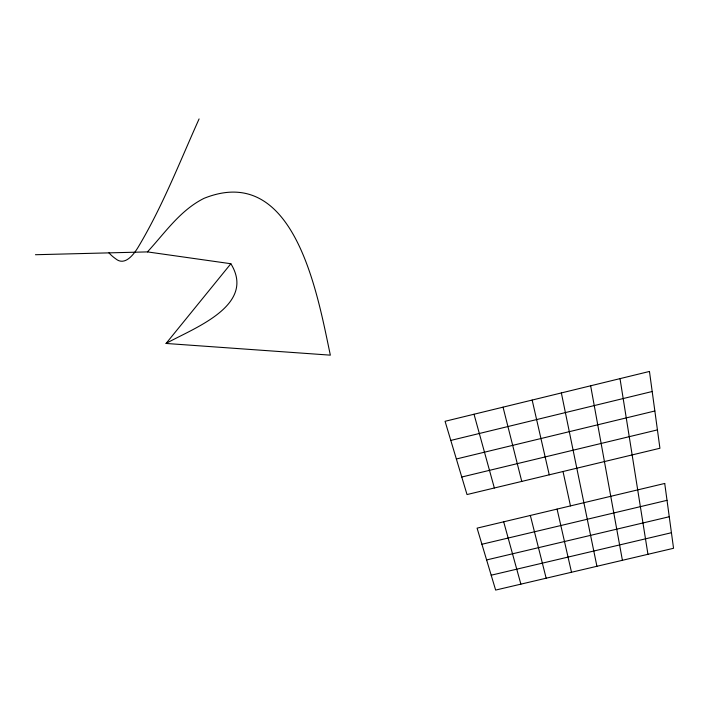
<?xml version="1.0" encoding="UTF-8"?>
<svg xmlns="http://www.w3.org/2000/svg" width="709" height="709" viewBox="0 0 709 709"><rect width="100%" height="100%" fill="white"/><g stroke="black" fill="none" stroke-linecap="round" stroke-linejoin="round"><path stroke-width="1.06" d="M199.087 118.926C179.723 162.015 162.538 206.399 138.246 247.051C133.912 254.239 124.935 266.487 115.691 258.803A43.781 33.757 3.3 0 1 108.947 252.856M166.066 343.457L230.859 263.73C256.64 305.614 193.247 328.276 166.066 343.457L330.35 355.156C317.783 296.167 295.272 161.767 204.103 198.307C180.183 210.192 165.064 232.8 147.437 251.899L35.45 254.726M450.8 440.422L652.191 391.51M456.366 458.989L654.85 410.99M461.772 477.024L657.42 429.893M481.916 544.264L667.018 500.332M486.622 559.942L669.252 516.746M491.195 575.203L671.432 532.725M147.437 251.899L230.859 263.73M474.02 414.242L494.35 487.987M503.682 521.815L520.876 584.145M503.044 407.161L521.762 481.411M530.341 515.461L546.16 578.207M532.158 400.062L549.245 474.817M557.079 509.097L571.507 572.252M563.017 471.512L570.47 505.907M561.36 392.937L596.925 566.287M590.641 385.793L622.405 560.296M620.012 378.633L647.946 554.296M649.462 371.454L445.066 421.297L467.018 494.554L659.928 448.256L649.462 371.454M664.723 483.458L477.086 528.143L495.644 590.074L673.55 548.287L664.723 483.458"/></g></svg>
